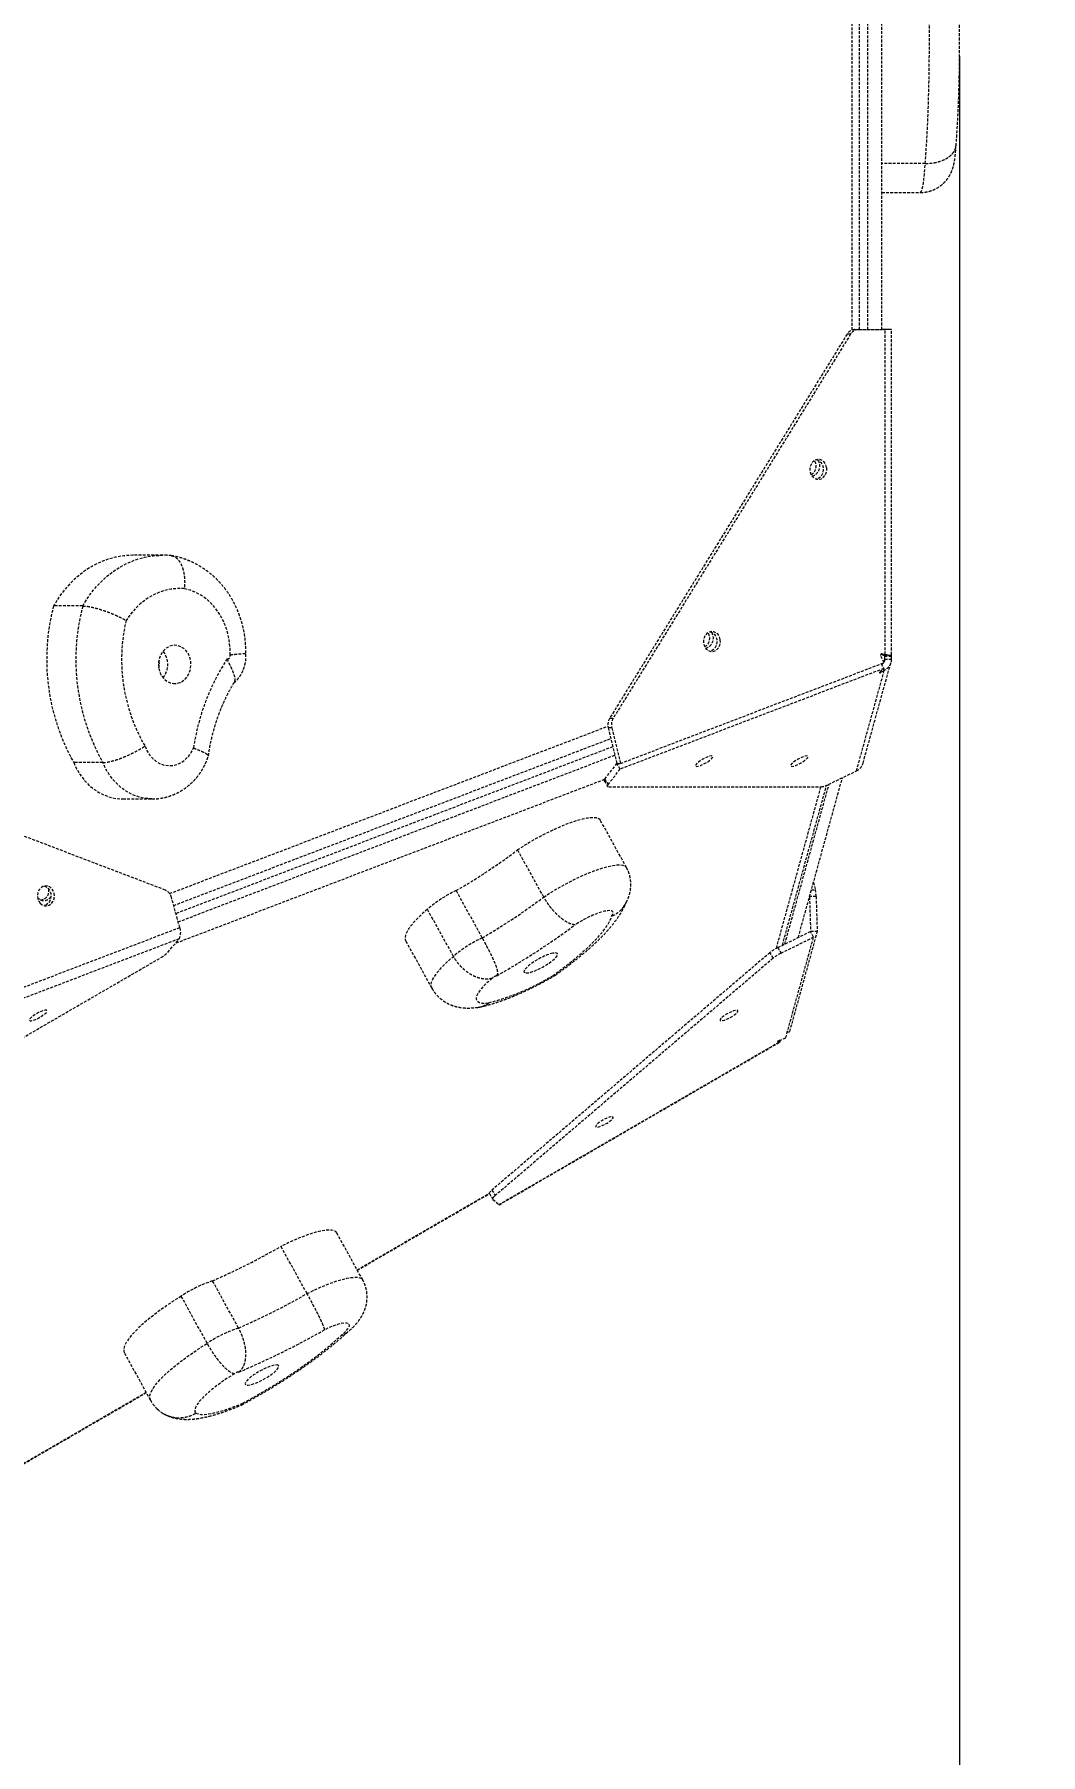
# Model space of a CAD drawing. Header units: millimetres. Extents: x -3321 to 2538, y -2690 to 2358.
# Drawn here: x 621 to 1075, y -623 to 153 of the extents above; entities that cross this region are included whole.
import ezdxf

# ---------------------------------------------------------------- set-up
doc = ezdxf.new("R2010")
doc.units = ezdxf.units.MM
doc.linetypes.add('HIDDEN', pattern=[1.905, 1.27, -0.635])
for name, color, linetype in [('DIKOM_ОБЪЕКТ', 7, 'Continuous'), ('DIKOM_РАЗМЕР_ЗОНА', 7, 'Continuous'), ('DIKOM_РАЗМЕР_ОБЪЕКТА', 7, 'Continuous')]:
    doc.layers.add(name, color=color, linetype=linetype)
doc.styles.add('style1', font='arialbd.ttf', dxfattribs={"width": 0.8})
doc.dimstyles.new('1-50', dxfattribs={"dimtxt": 300, "dimasz": 200, "dimexe": 100, "dimexo": 0, "dimgap": 100, "dimtad": 1, "dimtxsty": 'style1', "dimcen": 200, "dimclrd": 7, "dimclre": 7, "dimclrt": 7, "dimadec": 1, "dimazin": 2, "dimtfac": 1, "dimtmove": 0, "dimatfit": 2, "dimfxl": 0, "dimlwd": 25, "dimlwe": 18, "dimarcsym": 0})

# ---------------------------------------------------------------- blocks, each defined once
blk = doc.blocks.new('*D0')
at = {"layer": 'Defpoints', "color": 0, "transparency": 16777216}
for p in [(-975.4, 143.26), (1038.07, 143.66), (1038.07, -1051.64)]:
    blk.add_point(p, dxfattribs=at)
at = {"layer": 'DIKOM_РАЗМЕР_ОБЪЕКТА', "color": 7, "lineweight": 18, "transparency": 16777216}
for p, q in [((-975.4, 143.26), (-975.4, -1151.64)), ((1038.07, 143.66), (1038.07, -1151.64))]:
    blk.add_line(p, q, dxfattribs=at)
at = {"layer": 'DIKOM_РАЗМЕР_ОБЪЕКТА', "color": 7, "lineweight": 25, "transparency": 16777216}
blk.add_line((-775.4, -1051.64), (838.07, -1051.64), dxfattribs=at)
at = {"layer": 'DIKOM_РАЗМЕР_ОБЪЕКТА', "color": 7, "transparency": 16777216}
for points in [[(-775.4, -1018.31), (-775.4, -1084.98), (-975.4, -1051.64)], [(838.07, -1018.31), (838.07, -1084.98), (1038.07, -1051.64)]]:
    blk.add_solid(points, dxfattribs=at)
at = {"layer": 'DIKOM_РАЗМЕР_ОБЪЕКТА', "color": 7, "transparency": 16777216, "insert": (24.76, -798.47), "char_height": 300, "attachment_point": 5, "style": 'style1'}
blk.add_mtext('{\\fArial|b0|i0|c204|p34;2000}', dxfattribs=at)
blk = doc.blocks.new('*D2')
at = {"layer": 'Defpoints', "color": 0, "transparency": 16777216}
for p in [(2538.07, 141.57), (-2475.4, 35.41), (2538.07, -2589.75)]:
    blk.add_point(p, dxfattribs=at)
at = {"layer": 'DIKOM_РАЗМЕР_ЗОНА', "color": 7, "lineweight": 18, "transparency": 16777216}
for p, q in [((2538.07, 141.57), (2538.07, -2689.75)), ((-2475.4, 35.41), (-2475.4, -2689.75))]:
    blk.add_line(p, q, dxfattribs=at)
at = {"layer": 'DIKOM_РАЗМЕР_ЗОНА', "color": 7, "lineweight": 25, "transparency": 16777216}
blk.add_line((-2275.4, -2589.75), (2338.07, -2589.75), dxfattribs=at)
at = {"layer": 'DIKOM_РАЗМЕР_ЗОНА', "color": 7, "transparency": 16777216}
for points in [[(-2275.4, -2556.42), (-2275.4, -2623.08), (-2475.4, -2589.75)], [(2338.07, -2556.42), (2338.07, -2623.08), (2538.07, -2589.75)]]:
    blk.add_solid(points, dxfattribs=at)
at = {"layer": 'DIKOM_РАЗМЕР_ЗОНА', "color": 7, "transparency": 16777216, "insert": (-15.23, -2336.58), "char_height": 300, "attachment_point": 5, "style": 'style1'}
blk.add_mtext('{\\fArial|b0|i0|c204|p34;5000}', dxfattribs=at)

msp = doc.modelspace()

# ---------------------------------------------------------------- linework, layer by layer
at = {"layer": 'DIKOM_ОБЪЕКТ', "color": 7, "linetype": 'HIDDEN', "lineweight": 15}
for p, q in [((989.666, 20.129), (989.666, 265.679)), ((992.986, 20.304), (992.986, 265.504)), ((996.643, 20.304), (996.643, 265.504)), ((1003.014, 20.304), (1003.014, 265.505)), ((1022.561, 95.23), (1003.014, 95.23)), ((1003.014, 82.149), (1020.384, 82.149)), ((987.342, 18.243), (880.234, -155.048)), ((988.919, 18.243), (881.811, -155.048)), ((988.919, 18.243), (987.342, 18.243)), ((990.783, 20.304), (992.36, 20.304)), ((990.783, 20.304), (1002.982, 20.304)), ((992.36, 20.304), (1004.559, 20.304)), ((1004.559, 20.304), (1002.982, 20.304)), ((1004.393, 20.305), (1003.105, 20.305)), ((1006.093, 20.305), (1003.105, 20.305)), ((1007.381, 20.305), (1004.393, 20.305)), ((1004.393, 20.305), (1004.393, 20.304)), ((1004.559, -126.251), (1004.559, 20.304)), ((1007.381, 20.305), (1006.093, 20.305)), ((1007.405, -126.32), (1007.405, 20.304)), ((678.528, -81.487), (665.385, -81.487)), ((642.53, -104.392), (629.387, -104.392)), ((885.084, -175.403), (1004, -129.987)), ((994.531, -175.269), (1007.067, -129.923)), ((1004, -129.987), (1002.564, -126.984)), ((1002.58, -126.156), (1002.982, -126.251)), ((1002.657, -130.5), (1003.828, -132.62)), ((1002.898, -125.933), (1003.213, -125.933)), ((1002.982, -126.251), (1004.559, -126.251)), ((1003.213, -125.933), (1004.559, -126.251)), ((1004.253, -128.39), (1003.881, -129.738)), ((1004.098, -126.556), (1006.792, -126.556)), ((1004.182, -126.984), (1004.253, -128.39)), ((1004.182, -126.984), (1007.17, -126.984)), ((1004.253, -128.39), (1007.241, -128.39)), ((1007.17, -126.984), (1007.241, -128.39)), ((1003.828, -132.62), (884.912, -178.036)), ((991.569, -178.774), (1004.086, -133.495)), ((1002.088, -134.266), (1003.828, -132.62)), ((1002.47, -133.905), (1002.669, -134.266)), ((1004.086, -133.495), (1002.669, -134.266)), ((1003.68, -132.76), (1004.086, -133.495)), ((880.234, -155.048), (881.811, -155.048)), ((681.739, -234.124), (879.454, -158.604)), ((881.164, -159.368), (879.587, -159.368)), ((879.587, -159.368), (883.507, -175.403)), ((881.164, -159.368), (885.084, -175.403)), ((679.803, -232.594), (506.004, -166.218)), ((683.56, -239.516), (880.766, -164.19)), ((881.669, -167.886), (684.571, -243.171)), ((651.584, -175.014), (638.441, -175.014)), ((685.601, -246.898), (882.59, -171.655)), ((878.084, -182.398), (883.501, -175.484)), ((879.495, -184.95), (884.912, -178.036)), ((883.713, -175.403), (883.501, -175.484)), ((884.912, -178.036), (883.501, -175.484)), ((883.507, -175.403), (885.084, -175.403)), ((877.882, -182.699), (684.204, -256.678)), ((877.812, -183.199), (879.222, -185.752)), ((878.084, -182.398), (879.495, -184.95)), ((879.794, -185.961), (975.594, -185.956)), ((955.416, -258.834), (975.559, -185.956)), ((958.114, -257.483), (978.071, -185.28)), ((959.237, -256.928), (979.181, -184.772)), ((965.293, -253.933), (985.216, -181.85)), ((978.972, -184.873), (991.569, -178.774)), ((660.674, -191.443), (673.818, -191.443)), ((887.804, -222.368), (876.048, -201.101)), ((850.472, -235.701), (838.716, -214.435)), ((822.746, -254.074), (810.99, -232.807)), ((971.245, -232.4), (973.041, -232.4)), ((972.143, -229.149), (973.041, -232.4)), ((686.305, -249.442), (682.534, -235.804)), ((970.343, -235.661), (970.848, -251.129)), ((973.324, -235.448), (970.402, -235.448)), ((973.324, -235.448), (973.836, -251.129)), ((809.755, -262.462), (797.999, -241.196)), ((685.972, -254.546), (567.408, -299.843)), ((567.741, -294.739), (686.305, -249.442)), ((680.914, -260.645), (685.972, -254.546)), ((788.26, -255.568), (800.015, -276.834)), ((956.102, -258.479), (970.798, -251.21)), ((957.512, -261.031), (972.209, -253.762)), ((959.667, -299.185), (972.209, -253.762)), ((973.836, -251.129), (961.294, -296.552)), ((972.209, -253.762), (970.798, -251.21)), ((970.848, -251.129), (970.817, -251.244)), ((970.848, -251.129), (973.836, -251.129)), ((493.223, -370.103), (677.82, -263.002)), ((952.523, -260.762), (827.135, -367.861)), ((953.934, -263.314), (828.545, -370.413)), ((953.934, -263.314), (952.523, -260.762)), ((956.102, -258.479), (957.512, -261.031)), ((830.267, -374.431), (956.572, -301.159)), ((830.457, -374.517), (956.921, -301.153)), ((955.939, -300.956), (955.997, -301.061)), ((956.572, -301.159), (955.997, -301.061)), ((956.292, -300.654), (956.572, -301.159)), ((956.9, -301.116), (956.572, -301.159)), ((956.757, -300.412), (959.667, -299.185)), ((960.394, -296.552), (961.294, -296.552)), ((766.325, -403.887), (826.029, -369.248)), ((766.421, -404.06), (826.057, -369.46)), ((826.061, -369.467), (827.472, -372.019)), ((827.135, -367.861), (828.545, -370.413)), ((827.538, -372.1), (830.267, -374.431)), ((768.834, -408.425), (757.078, -387.159)), ((743.708, -414.598), (731.952, -393.332)), ((712.805, -430.123), (701.05, -408.857)), ((698.673, -437.026), (686.918, -415.76)), ((661.337, -441.44), (673.093, -462.706)), ((614.034, -492.243), (671.114, -459.126)), ((614.27, -492.334), (671.21, -459.299))]:
    msp.add_line(p, q, dxfattribs=at)
at = {"layer": 'DIKOM_ОБЪЕКТ', "color": 7, "linetype": 'HIDDEN', "lineweight": 15, "flags": 128}
for points in [[(1022.561, 95.23), (1022.887, 99.595), (1023.186, 104.198), (1023.456, 109.019), (1023.695, 114.035), (1023.903, 119.221), (1024.078, 124.555), (1024.22, 130.01), (1024.328, 135.56), (1024.402, 141.18), (1024.441, 146.843), (1024.445, 152.523), (1024.414, 158.192), (1024.347, 163.824)], [(1020.384, 82.149), (1020.646, 82.296), (1020.932, 82.798), (1021.211, 83.649), (1021.479, 84.84), (1021.735, 86.355), (1021.973, 88.175), (1022.192, 90.279), (1022.389, 92.641), (1022.561, 95.23)], [(1004.393, 20.305), (1004.402, 20.304), (1004.353, 20.304), (1004.248, 20.304), (1004.089, 20.304), (1003.878, 20.304), (1003.62, 20.304), (1003.319, 20.304), (1002.982, 20.304)], [(1007.381, 20.305), (1007.398, 20.304), (1007.301, 20.304), (1007.091, 20.304), (1006.772, 20.304), (1006.35, 20.304), (1005.834, 20.304), (1005.233, 20.304), (1004.559, 20.304)], [(978.105, -41.868), (977.74, -40.661), (977.101, -39.623), (976.24, -38.839), (975.225, -38.372), (974.139, -38.261), (973.071, -38.513), (972.107, -39.109), (971.324, -40), (970.787, -41.114), (970.538, -42.361), (970.598, -43.64), (970.963, -44.847), (971.602, -45.884), (972.463, -46.668), (973.478, -47.135), (974.563, -47.247), (975.632, -46.995), (976.596, -46.399), (977.379, -45.508), (977.916, -44.394), (978.165, -43.146), (978.105, -41.868)], [(973.563, -38.35), (973.648, -38.372), (974.663, -38.839), (975.524, -39.623), (976.163, -40.66), (976.528, -41.868), (976.588, -43.146), (976.339, -44.393), (975.802, -45.508), (975.019, -46.399), (974.055, -46.995), (973.563, -47.157)], [(665.385, -81.487), (664.95, -81.49), (661.118, -81.736), (657.321, -82.384), (653.587, -83.427), (649.947, -84.857), (646.431, -86.663), (643.065, -88.831), (639.877, -91.342), (636.893, -94.178), (634.135, -97.315), (631.627, -100.729), (629.387, -104.392)], [(642.53, -104.392), (644.77, -100.729), (647.279, -97.315), (650.036, -94.178), (653.021, -91.342), (656.209, -88.831), (659.574, -86.663), (663.091, -84.857), (666.73, -83.427), (670.464, -82.384), (674.262, -81.736), (678.093, -81.49), (678.506, -81.487)], [(688.381, -96.562), (685.361, -96.509), (682.35, -96.809), (679.381, -97.462), (676.481, -98.46), (673.681, -99.792), (671.008, -101.447), (668.488, -103.407), (666.148, -105.653), (664.01, -108.162), (662.096, -110.909)], [(708.989, -126.457), (708.965, -123.22), (708.633, -120.007), (707.998, -116.857), (707.067, -113.81), (705.852, -110.906), (704.369, -108.179), (702.635, -105.664), (700.673, -103.392), (698.507, -101.393), (696.165, -99.691), (693.675, -98.308), (691.07, -97.261), (688.381, -96.562)], [(930.101, -119.533), (929.737, -118.326), (929.098, -117.288), (928.236, -116.505), (927.221, -116.038), (926.136, -115.926), (925.068, -116.178), (924.103, -116.774), (923.32, -117.665), (922.783, -118.779), (922.534, -120.026), (922.595, -121.305), (922.959, -122.512), (923.598, -123.55), (924.46, -124.334), (925.474, -124.8), (926.56, -124.912), (927.628, -124.66), (928.593, -124.064), (929.375, -123.173), (929.913, -122.059), (930.161, -120.812), (930.101, -119.533)], [(925.56, -116.016), (925.644, -116.038), (926.659, -116.504), (927.521, -117.288), (928.16, -118.326), (928.524, -119.533), (928.584, -120.812), (928.336, -122.059), (927.798, -123.173), (927.016, -124.064), (926.051, -124.66), (925.559, -124.823)], [(683.457, -139.365), (684.941, -139.326), (686.388, -138.937), (687.74, -138.213), (688.939, -137.184), (689.938, -135.893), (690.695, -134.392), (691.18, -132.742), (691.372, -131.011), (691.264, -129.27), (690.86, -127.59), (690.177, -126.041), (689.242, -124.684), (688.095, -123.577), (686.781, -122.764), (685.354, -122.278), (683.874, -122.14), (682.401, -122.355), (680.994, -122.915), (679.712, -123.795), (678.607, -124.961), (677.725, -126.365), (677.101, -127.949), (676.76, -129.648), (676.718, -131.393), (676.975, -133.112), (677.522, -134.735), (678.335, -136.195), (679.382, -137.434), (680.619, -138.399), (681.996, -139.051), (683.457, -139.365)], [(670.637, -167.626), (671.517, -169.7), (672.675, -171.576), (674.081, -173.201), (675.695, -174.531), (677.474, -175.53), (679.369, -176.171), (681.327, -176.436), (683.296, -176.317), (685.222, -175.818), (687.051, -174.953), (688.733, -173.745), (690.223, -172.227), (691.48, -170.442), (692.469, -168.437)], [(638.441, -175.014), (639.764, -177.834), (641.345, -180.465), (643.164, -182.873), (645.2, -185.029), (647.426, -186.907), (649.815, -188.483), (652.339, -189.737), (654.965, -190.655), (657.661, -191.226), (660.395, -191.441), (660.674, -191.443)], [(673.764, -191.443), (673.538, -191.441), (670.805, -191.226), (668.108, -190.655), (665.482, -189.737), (662.959, -188.483), (660.569, -186.907), (658.343, -185.029), (656.308, -182.873), (654.488, -180.465), (652.907, -177.834), (651.584, -175.014)], [(924.429, -174.669), (925.387, -173.996), (926.139, -173.356), (926.622, -172.799), (926.797, -172.372), (926.651, -172.109), (926.195, -172.031), (925.465, -172.145), (924.522, -172.441), (923.442, -172.895), (922.312, -173.471), (921.223, -174.122), (920.264, -174.795), (919.513, -175.436), (919.03, -175.992), (918.854, -176.419), (919.001, -176.682), (919.457, -176.76), (920.186, -176.646), (921.129, -176.35), (922.21, -175.896), (923.34, -175.32), (924.429, -174.669)], [(967.364, -174.667), (968.323, -173.994), (969.074, -173.353), (969.557, -172.797), (969.733, -172.37), (969.586, -172.107), (969.13, -172.029), (968.401, -172.142), (967.458, -172.438), (966.378, -172.893), (965.247, -173.469), (964.159, -174.12), (963.2, -174.793), (962.449, -175.433), (961.966, -175.99), (961.79, -176.417), (961.937, -176.68), (962.393, -176.758), (963.122, -176.644), (964.065, -176.348), (965.145, -175.894), (966.276, -175.318), (967.364, -174.667)], [(879.495, -184.95), (879.337, -185.174), (879.235, -185.375), (879.188, -185.549), (879.199, -185.695), (879.265, -185.81), (879.388, -185.894), (879.565, -185.944), (879.794, -185.961)], [(876.048, -201.101), (875.903, -200.883), (875.274, -200.369), (874.341, -200.037), (873.117, -199.892), (871.615, -199.934), (869.855, -200.164), (867.859, -200.579), (865.65, -201.173), (863.257, -201.939), (860.708, -202.868), (858.036, -203.948), (855.273, -205.166), (852.452, -206.507), (849.61, -207.954), (846.781, -209.49), (844, -211.095), (841.3, -212.75), (838.716, -214.435)], [(850.472, -235.701), (853.056, -234.017), (855.755, -232.361), (858.537, -230.756), (861.366, -229.22), (864.208, -227.773), (867.028, -226.432), (869.792, -225.214), (872.464, -224.134), (875.013, -223.205), (877.406, -222.439), (879.615, -221.845), (881.611, -221.431), (883.371, -221.201), (884.872, -221.158), (886.097, -221.304), (887.029, -221.635), (887.659, -222.149), (887.804, -222.368)], [(623.362, -238.471), (624.26, -239.196), (625.296, -239.593), (626.385, -239.632), (627.439, -239.309), (628.373, -238.649), (629.111, -237.707), (629.593, -236.558), (629.781, -235.297), (629.659, -234.024), (629.236, -232.843), (628.548, -231.85), (627.65, -231.126), (626.614, -230.728), (625.525, -230.689), (624.471, -231.013), (623.537, -231.672), (622.799, -232.614), (622.316, -233.763), (622.129, -235.025), (622.251, -236.297), (622.673, -237.478), (623.362, -238.471)], [(625.166, -230.757), (626.072, -231.126), (626.971, -231.85), (627.659, -232.843), (628.081, -234.024), (628.204, -235.297), (628.016, -236.558), (627.534, -237.707), (626.796, -238.649), (625.862, -239.309), (625.166, -239.564)], [(797.999, -241.196), (795.777, -243.146), (793.804, -245.025), (792.096, -246.818), (790.668, -248.51), (789.531, -250.087), (788.693, -251.537), (788.163, -252.849), (787.943, -254.01), (788.036, -255.013), (788.26, -255.568)], [(854.531, -271.179), (858.096, -268.583), (861.467, -266.01), (864.625, -263.475), (867.552, -260.99), (870.234, -258.569), (872.656, -256.226), (874.804, -253.972), (876.668, -251.82), (878.237, -249.782), (879.504, -247.868), (880.46, -246.088), (881.102, -244.452)], [(881.102, -244.452), (881.633, -243.583), (881.832, -242.866), (881.692, -242.322), (881.217, -241.965), (880.421, -241.806), (879.325, -241.847), (877.959, -242.089), (876.361, -242.524), (874.574, -243.141), (872.647, -243.923), (870.634, -244.849), (868.589, -245.892), (866.567, -247.025), (864.626, -248.216)], [(800.016, -276.836), (799.792, -276.279), (799.699, -275.277), (799.918, -274.115), (800.449, -272.804), (801.287, -271.353), (802.424, -269.776), (803.852, -268.084), (805.56, -266.291), (807.533, -264.412), (809.755, -262.462)], [(854.604, -261.031), (853.429, -261.334), (852.078, -261.805), (850.605, -262.425), (849.071, -263.168), (847.54, -264.005), (846.073, -264.9), (844.731, -265.818), (843.568, -266.72), (842.633, -267.569), (841.963, -268.332), (841.586, -268.977), (841.518, -269.476), (841.761, -269.811), (842.305, -269.966), (843.128, -269.937), (844.197, -269.723), (845.467, -269.334), (846.886, -268.786), (848.397, -268.101), (849.937, -267.306), (851.444, -266.436), (852.856, -265.525), (854.115, -264.61), (855.169, -263.73), (855.976, -262.92), (856.502, -262.212), (856.725, -261.637), (856.638, -261.218), (856.242, -260.972), (855.555, -260.909), (854.604, -261.031)], [(827.225, -272.361), (825.348, -273.975), (823.725, -275.518), (822.374, -276.972), (821.314, -278.317), (820.556, -279.538), (820.112, -280.618), (819.985, -281.544), (820.179, -282.305), (820.69, -282.891), (821.513, -283.295), (822.636, -283.511), (824.045, -283.537), (825.724, -283.373)], [(626.385, -286.986), (626.112, -286.795), (625.541, -286.794), (624.718, -286.983), (623.71, -287.346), (622.599, -287.854), (621.475, -288.466), (620.428, -289.133), (619.543, -289.799), (618.893, -290.412), (618.53, -290.922), (618.483, -291.287), (618.756, -291.478), (619.327, -291.479), (620.15, -291.29), (621.158, -290.927), (622.269, -290.419), (623.394, -289.807), (624.441, -289.14), (625.325, -288.474), (625.975, -287.861), (626.338, -287.351), (626.385, -286.986)], [(931.091, -291.454), (931.957, -291.229), (932.993, -290.834), (934.114, -290.302), (935.23, -289.675), (936.251, -289.004), (937.094, -288.344), (937.69, -287.748), (937.991, -287.264), (937.974, -286.932), (937.638, -286.778), (937.012, -286.815), (936.147, -287.04), (935.111, -287.435), (933.99, -287.968), (932.873, -288.595), (931.853, -289.265), (931.01, -289.926), (930.414, -290.522), (930.112, -291.005), (930.13, -291.338), (930.465, -291.491), (931.091, -291.454)], [(874.895, -339.453), (875.76, -339.228), (876.796, -338.834), (877.917, -338.301), (879.033, -337.674), (880.054, -337.003), (880.897, -336.343), (881.493, -335.747), (881.795, -335.263), (881.777, -334.931), (881.442, -334.777), (880.816, -334.815), (879.95, -335.04), (878.914, -335.434), (877.793, -335.967), (876.677, -336.594), (875.656, -337.265), (874.813, -337.925), (874.217, -338.521), (873.916, -339.005), (873.933, -339.337), (874.269, -339.491), (874.895, -339.453)], [(826.061, -369.467), (826.046, -369.436), (826.025, -369.29), (826.065, -369.113), (826.166, -368.907), (826.326, -368.676), (826.543, -368.422), (826.813, -368.149), (827.135, -367.861)], [(828.545, -370.413), (828.224, -370.701), (827.953, -370.974), (827.736, -371.228), (827.576, -371.459), (827.476, -371.665), (827.435, -371.842), (827.457, -371.988), (827.538, -372.1)], [(830.267, -374.431), (830.398, -374.517), (830.457, -374.517)], [(757.078, -387.159), (756.632, -386.641), (755.839, -386.225), (754.747, -385.993), (753.371, -385.949), (751.728, -386.093), (749.838, -386.422), (747.724, -386.934), (745.412, -387.622), (742.932, -388.477), (740.312, -389.489), (737.587, -390.645), (734.788, -391.931), (731.952, -393.332)], [(743.708, -414.598), (746.544, -413.198), (749.342, -411.911), (752.068, -410.755), (754.687, -409.744), (757.168, -408.888), (759.48, -408.201), (761.594, -407.689), (763.484, -407.359), (765.127, -407.215), (766.503, -407.26), (767.594, -407.491), (768.388, -407.907), (768.834, -408.424)], [(686.918, -415.76), (683.688, -417.811), (680.588, -419.882), (677.643, -421.955), (674.877, -424.013), (672.311, -426.041), (669.967, -428.022), (667.864, -429.94), (666.018, -431.779), (664.444, -433.525), (663.156, -435.162), (662.163, -436.68), (661.474, -438.064), (661.094, -439.304), (661.026, -440.389), (661.271, -441.312), (661.337, -441.44)], [(714.756, -464.05), (719.098, -461.659), (723.39, -459.198), (727.607, -456.682), (731.728, -454.122), (735.731, -451.534), (739.594, -448.93), (743.296, -446.326), (746.818, -443.734), (750.141, -441.168), (753.246, -438.643), (756.118, -436.173), (758.74, -433.769)], [(758.74, -433.769), (760.147, -432.598), (761.29, -431.499), (762.137, -430.502), (762.666, -429.634), (762.862, -428.919), (762.719, -428.376), (762.242, -428.021), (761.443, -427.863), (760.345, -427.906), (758.977, -428.149), (757.377, -428.586), (755.589, -429.205), (753.661, -429.988), (751.647, -430.914)], [(673.092, -462.705), (673.027, -462.578), (672.782, -461.655), (672.85, -460.57), (673.23, -459.33), (673.919, -457.946), (674.912, -456.429), (676.2, -454.791), (677.774, -453.045), (679.619, -451.206), (681.723, -449.289), (684.067, -447.308), (686.632, -445.28), (689.399, -443.221), (692.344, -441.148), (695.444, -439.077), (698.673, -437.026)], [(730.75, -446.953), (730.19, -446.807), (729.353, -446.847), (728.272, -447.07), (726.993, -447.469), (725.567, -448.025), (724.053, -448.717), (722.512, -449.516), (721.009, -450.389), (719.604, -451.302), (718.355, -452.215), (717.314, -453.093), (716.521, -453.899), (716.012, -454.599), (715.805, -455.166), (715.91, -455.576), (716.322, -455.813), (717.024, -455.866), (717.988, -455.734), (719.174, -455.421), (720.534, -454.941), (722.011, -454.314), (723.547, -453.565), (725.076, -452.724), (726.538, -451.827), (727.872, -450.909), (729.023, -450.009), (729.944, -449.163), (730.599, -448.406), (730.959, -447.769), (731.01, -447.278), (730.75, -446.953)], [(710.968, -450.779), (708.293, -452.456), (705.747, -454.154), (703.361, -455.854), (701.167, -457.533), (699.191, -459.171), (697.457, -460.746), (695.989, -462.24), (694.804, -463.633), (693.917, -464.909), (693.339, -466.05), (693.077, -467.043), (693.135, -467.875), (693.513, -468.536)], [(693.513, -468.536), (694.543, -468.901), (695.863, -469.081), (697.46, -469.075), (699.318, -468.883), (701.419, -468.506), (703.742, -467.948), (706.263, -467.216), (708.957, -466.316), (711.798, -465.257), (714.756, -464.05)]]:
    msp.add_lwpolyline(points, dxfattribs=at)
at = {"layer": 'DIKOM_ОБЪЕКТ', "color": 7, "linetype": 'HIDDEN', "lineweight": 15}
for centre, radius, start, end in [((990.899, 16.208), 4.098, 91.619848, 150.219705), ((992.476, 16.208), 4.098, 91.619848, 150.219705), ((968.944, -41.306), 4.406, 299.417672, 34.969105), ((970.33, -41.279), 4.671, 284.865933, 35.947686), ((721.031, -128.534), 94.771, 165.241707, 209.369471), ((734.264, -128.523), 94.855, 165.262212, 209.348966), ((737.483, -128.557), 77.426, 166.824617, 210.304503), ((922.33, -118.944), 4.67, 284.822698, 35.92507), ((920.944, -118.971), 4.405, 299.37588, 34.99641), ((672.211, -130.765), 4.905, 340.421799, 19.578201), ((671.193, -130.765), 9.684, 321.573828, 38.426172), ((793.751, -183.801), 102.44, 147.182008, 171.374071), ((707.774, -126.968), 1.318, 265.069124, 22.792181), ((885.133, -157.99), 5.714, 149.011878, 193.952202), ((886.71, -157.99), 5.714, 149.011878, 193.952202), ((989.187, -173.758), 5.553, 295.395123, 344.208902), ((878.623, -183.028), 0.83, 130.526823, 191.896933), ((974.484, -176.691), 9.332, 276.831769, 298.741756), ((669.111, 11.414), 282.442, 300.154067, 306.905284), ((623.344, -233.043), 3.923, 271.730159, 14.777677), ((677.978, -236.914), 4.69, 13.6899, 67.088341), ((835.4, -284.864), 57.495, 115.122569, 130.579095), ((956.293, -235.493), 17.031, 0.151429, 10.462839), ((625.025, -233.775), 3.538, 216.323055, 333.922725), ((680.867, -9.852), 282.442, 300.154067, 306.905284), ((658.806, 29.37), 345.566, 299.567262, 306.555485), ((680.672, -251.638), 6.045, 331.241787, 21.294449), ((847.155, -306.13), 57.495, 115.122569, 130.579095), ((671.936, -252.069), 12.416, 298.290255, 316.314258), ((964.008, -274.814), 18.148, 115.826745, 129.258605), ((965.418, -277.366), 18.148, 115.826745, 129.258605), ((798.51, -178.957), 107.904, 284.607971, 301.276812), ((830.247, -275.331), 4.238, 102.582402, 135.50438), ((574.091, -117.637), 317.691, 293.555075, 299.795254), ((720.353, -466.294), 60.593, 108.576225, 123.490291), ((585.846, -138.903), 317.691, 293.555075, 299.795254), ((732.108, -487.56), 60.593, 108.576225, 123.490291), ((568.411, -107.901), 371.367, 292.905734, 299.565024), ((712.939, -452.824), 2.84, 89.717147, 133.939591)]:
    msp.add_arc(centre, radius, start, end, dxfattribs=at)
for centre, major_axis, ratio, start_param, end_param in [((1003.213, -126.736), (-0.482, 0.729), 0.7885547, 5.5859365, 7.6803316), ((1004.251, -126.736), (-0.017, 0.822), 0.0940069, 1.343586, 1.8753104), ((1007.239, -126.736), (-0.017, 0.822), 0.0940069, 0.9657284, 1.8753104), ((1002.738, -134.018), (0.787, 0.471), 0.1977565, 2.4135634, 4.5079585), ((956.689, -300.66), (0.758, 0.364), 0.2357168, 1.368178, 3.4625731)]:
    msp.add_ellipse(centre, major_axis=major_axis, ratio=ratio, start_param=start_param, end_param=end_param, dxfattribs=at)
for points, knots in [([(1036.441, 103.205), (1036.48, 103.685), (1036.619, 105.381), (1036.84, 108.433), (1037.092, 112.412), (1037.316, 116.545), (1037.512, 120.81), (1037.681, 125.194), (1037.823, 129.68), (1037.936, 134.251), (1038.02, 138.889), (1038.076, 143.573), (1038.103, 148.285), (1038.099, 153.003), (1038.078, 156.782), (1038.049, 158.967), (1038.041, 159.597)], [0, 0, 0, 0, 0.0314414, 0.1110009, 0.1900591, 0.2686864, 0.3469964, 0.4250695, 0.502965, 0.580728, 0.6583942, 0.7359931, 0.8135497, 0.8910867, 0.9686249, 1, 1, 1, 1]), ([(1020.382, 82.182), (1020.588, 82.172), (1021.515, 82.128), (1023.13, 82.365), (1025.15, 82.868), (1027.01, 83.632), (1028.693, 84.588), (1030.186, 85.706), (1031.483, 86.943), (1032.578, 88.258), (1033.474, 89.605), (1034.18, 90.936), (1034.721, 92.217), (1035.132, 93.446), (1035.454, 94.67), (1035.735, 96.041), (1035.98, 97.646), (1036.185, 99.508), (1036.344, 101.433), (1036.417, 102.765), (1036.45, 103.377)], [0, 0, 0, 0, 0.0185847, 0.0834237, 0.1457599, 0.2058738, 0.2639289, 0.320007, 0.3741065, 0.4261524, 0.4759615, 0.5232954, 0.5683247, 0.6125904, 0.6590604, 0.7125216, 0.784541, 0.8649905, 0.9380205, 1, 1, 1, 1]), ([(1022.561, 95.23), (1023.384, 95.255), (1025.055, 95.304), (1027.441, 95.702), (1029.681, 96.33), (1031.67, 97.183), (1033.386, 98.243), (1034.76, 99.463), (1035.742, 100.828), (1036.334, 102.09), (1036.346, 102.904), (1036.35, 103.212)], [0, 0, 0, 0, 0.11425153, 0.23181875, 0.34606963, 0.46362828, 0.57798753, 0.69564715, 0.810301, 0.92825377, 1, 1, 1, 1]), ([(682.619, -81.693), (681.831, -81.62), (680.462, -81.493), (679.088, -81.516), (678.505, -81.526)], [0, 0, 0, 0, 0.5756602, 1, 1, 1, 1]), ([(682.616, -81.755), (682.817, -81.778), (683.461, -81.853), (684.463, -82.425), (685.59, -83.441), (686.56, -84.841), (687.368, -86.582), (687.973, -88.59), (688.371, -90.843), (688.523, -92.961), (688.51, -94.864), (688.438, -95.968), (688.384, -96.536), (688.381, -96.562)], [0, 0, 0, 0, 0.0520912, 0.1674402, 0.2795377, 0.394885, 0.5070045, 0.6223722, 0.7345504, 0.8499767, 0.9227801, 0.9964441, 1, 1, 1, 1]), ([(716.117, -125.7), (716.122, -125.513), (716.162, -124.07), (716.028, -121.367), (715.609, -117.619), (714.885, -113.92), (713.881, -110.3), (712.598, -106.784), (711.044, -103.401), (709.231, -100.177), (707.171, -97.137), (704.88, -94.306), (702.375, -91.706), (699.678, -89.359), (696.81, -87.282), (693.794, -85.491), (690.656, -83.996), (687.419, -82.815), (684.727, -82.087), (683.116, -81.8), (682.624, -81.712)], [0, 0, 0, 0, 0.0090538, 0.0700107, 0.1310259, 0.1920782, 0.2531487, 0.314213, 0.3752401, 0.4361918, 0.4970231, 0.5576848, 0.6181264, 0.6783006, 0.7381684, 0.7977034, 0.856895, 0.9157502, 0.9742938, 1, 1, 1, 1]), ([(642.53, -104.392), (642.994, -104.409), (643.936, -104.443), (645.714, -104.719), (647.72, -105.155), (649.892, -105.749), (652.201, -106.49), (654.551, -107.351), (656.913, -108.322), (659.48, -109.5), (661.178, -110.388), (662.085, -110.903), (662.096, -110.909)], [0, 0, 0, 0, 0.1043111, 0.2116563, 0.315965, 0.4232781, 0.5279865, 0.6356765, 0.7413939, 0.8501013, 0.9982854, 1, 1, 1, 1]), ([(707.66, -128.281), (707.663, -128.289), (707.86, -128.897), (708.389, -130.048), (709.236, -131.768), (710.058, -133.514), (710.701, -135.195), (711.076, -136.689), (711.112, -137.913), (710.98, -138.701), (710.739, -138.982), (710.696, -139.031)], [0, 0, 0, 0, 0.0015236, 0.11474343, 0.23211893, 0.37876552, 0.52970482, 0.6750967, 0.82462041, 0.96940535, 1, 1, 1, 1]), ([(708.989, -126.457), (709, -126.455), (709.477, -126.372), (710.399, -126.258), (711.859, -126.114), (713.33, -125.992), (714.638, -125.886), (715.559, -125.801), (716.069, -125.739), (716.081, -125.711), (716.086, -125.699)], [0, 0, 0, 0, 0.0025934, 0.1111772, 0.2212782, 0.3842012, 0.5518435, 0.7146555, 0.8821812, 1, 1, 1, 1]), ([(710.726, -139.179), (711.225, -138.7), (712.249, -137.718), (713.531, -135.983), (714.61, -134.07), (715.427, -132.012), (715.96, -129.844), (716.215, -127.72), (716.14, -126.334), (716.106, -125.698)], [0, 0, 0, 0, 0.1378411, 0.2829245, 0.4286, 0.5752848, 0.7233626, 0.8731429, 1, 1, 1, 1]), ([(1003.603, -130.138), (1003.541, -130.223), (1003.338, -130.497), (1003.04, -130.689), (1002.835, -130.821)], [0, 0, 0, 0, 0.3093447, 1, 1, 1, 1]), ([(1002.982, -126.251), (1003.218, -126.33), (1003.647, -126.475), (1004.007, -126.58), (1004.091, -126.555), (1004.092, -126.555)], [0, 0, 0, 0, 0.5473747, 0.9933917, 1, 1, 1, 1]), ([(1004.253, -128.39), (1004.239, -128.648), (1004.213, -129.114), (1004.026, -129.611), (1003.864, -129.812), (1003.858, -129.82)], [0, 0, 0, 0, 0.5412945, 0.982357, 1, 1, 1, 1]), ([(1007.241, -128.39), (1007.214, -128.938), (1007.163, -129.94), (1006.51, -131.323), (1005.531, -132.574), (1004.593, -133.172), (1004.086, -133.495)], [0, 0, 0, 0, 0.2731897, 0.5000157, 0.7304031, 1, 1, 1, 1]), ([(1004.559, -126.251), (1005.045, -126.336), (1005.936, -126.491), (1006.821, -126.583), (1007.343, -126.513), (1007.347, -126.38), (1007.349, -126.32)], [0, 0, 0, 0, 0.2973631, 0.5442599, 0.7950333, 1, 1, 1, 1]), ([(699.211, -172.079), (699.307, -171.42), (699.639, -169.139), (700.388, -165.278), (701.551, -160.541), (702.96, -155.907), (704.602, -151.39), (706.477, -147.014), (708.504, -142.877), (710.009, -140.296), (710.734, -139.053)], [0, 0, 0, 0, 0.0553046, 0.1915842, 0.3278641, 0.464154, 0.6004676, 0.7368224, 0.8732415, 1, 1, 1, 1]), ([(651.584, -175.014), (652.049, -174.994), (652.994, -174.954), (654.759, -174.628), (656.743, -174.114), (658.881, -173.416), (661.147, -172.549), (663.438, -171.552), (665.734, -170.439), (668.174, -169.133), (669.779, -168.173), (670.625, -167.634), (670.637, -167.626)], [0, 0, 0, 0, 0.10538566, 0.21382971, 0.31921478, 0.42765092, 0.53313595, 0.64166523, 0.74742199, 0.85622168, 0.99784836, 1, 1, 1, 1]), ([(692.469, -168.437), (692.482, -168.442), (693.406, -168.792), (694.896, -169.384), (696.639, -170.158), (697.87, -170.787), (698.725, -171.341), (699.186, -171.777), (699.173, -171.985), (699.168, -172.072)], [0, 0, 0, 0, 0.0031315, 0.2224209, 0.3845309, 0.5512862, 0.7126855, 0.8787181, 1, 1, 1, 1]), ([(673.754, -191.42), (673.916, -191.427), (675.017, -191.479), (677.055, -191.268), (679.823, -190.774), (682.517, -189.948), (685.11, -188.838), (687.577, -187.447), (689.895, -185.79), (692.042, -183.883), (693.996, -181.744), (695.74, -179.393), (697.243, -176.85), (698.401, -174.417), (698.947, -172.798), (699.174, -172.124)], [0, 0, 0, 0, 0.0144126, 0.0976703, 0.180688, 0.2636028, 0.3465698, 0.4297378, 0.5132408, 0.5971901, 0.6816666, 0.7667167, 0.8523512, 0.938549, 1, 1, 1, 1]), ([(886.66, -239.807), (886.747, -239.685), (887.214, -239.029), (887.936, -237.719), (888.762, -235.862), (889.361, -233.902), (889.722, -231.864), (889.822, -229.779), (889.652, -227.683), (889.195, -225.624), (888.582, -223.834), (888.005, -222.805), (887.772, -222.39)], [0, 0, 0, 0, 0.02655808, 0.14345766, 0.25647541, 0.36819266, 0.47950445, 0.59075227, 0.70204953, 0.81342772, 0.92490022, 1, 1, 1, 1]), ([(864.626, -248.216), (864.619, -248.216), (864.106, -248.216), (863.095, -248.034), (861.442, -247.337), (859.839, -246.389), (858.15, -245.128), (856.458, -243.612), (854.781, -241.852), (853.203, -239.926), (851.724, -237.852), (850.893, -236.425), (850.472, -235.701)], [0, 0, 0, 0, 0.0020436, 0.1451472, 0.2509368, 0.3597579, 0.4650837, 0.5734331, 0.6785533, 0.7867075, 0.8918279, 1, 1, 1, 1]), ([(855.636, -271.02), (855.776, -270.922), (857.159, -269.951), (859.692, -268.1), (863.164, -265.47), (866.474, -262.836), (869.624, -260.197), (872.608, -257.551), (875.421, -254.889), (878.063, -252.195), (880.534, -249.44), (882.829, -246.576), (884.81, -243.74), (886.371, -240.984), (887.285, -239.189), (887.619, -238.236), (887.639, -238.177)], [0, 0, 0, 0, 0.0088507, 0.0873394, 0.166205, 0.2456624, 0.3258881, 0.407121, 0.4896905, 0.5740584, 0.6608667, 0.7509374, 0.8449066, 0.925041, 0.9953372, 1, 1, 1, 1]), ([(886.643, -239.794), (886.299, -240.286), (885.504, -241.423), (883.686, -243.05), (882.087, -244.014), (881.116, -244.446), (881.102, -244.452)], [0, 0, 0, 0, 0.247561, 0.5716792, 0.9935902, 1, 1, 1, 1]), ([(829.324, -271.195), (829.327, -271.192), (829.529, -270.925), (829.733, -270.4), (829.76, -269.427), (829.503, -268.162), (828.964, -266.571), (828.208, -264.752), (827.294, -262.777), (826.245, -260.653), (825.12, -258.472), (823.935, -256.241), (823.146, -254.803), (822.746, -254.074)], [0, 0, 0, 0, 0.0010789, 0.0812558, 0.1643755, 0.2682236, 0.3751115, 0.4780711, 0.5839566, 0.6864863, 0.7919591, 0.8944892, 1, 1, 1, 1]), ([(827.225, -272.361), (827.215, -272.364), (826.796, -272.497), (825.957, -272.681), (824.456, -272.79), (822.646, -272.623), (820.558, -272.061), (818.443, -271.136), (816.395, -269.895), (814.431, -268.352), (812.647, -266.579), (811.035, -264.6), (810.186, -263.181), (809.755, -262.462)], [0, 0, 0, 0, 0.0016811, 0.0720658, 0.143434, 0.2490417, 0.3577086, 0.4632443, 0.5718356, 0.6773472, 0.7859168, 0.8914283, 1, 1, 1, 1]), ([(821.538, -285.333), (821.9, -285.258), (823.346, -284.959), (825.89, -284.297), (829.189, -283.289), (832.463, -282.146), (835.729, -280.886), (839.001, -279.515), (842.281, -278.039), (845.561, -276.466), (848.83, -274.805), (852.07, -273.062), (854.313, -271.805), (855.46, -271.128), (855.558, -271.07)], [0, 0, 0, 0, 0.03636235, 0.14525931, 0.24837562, 0.3468978, 0.44244522, 0.53603511, 0.62831369, 0.71971751, 0.81056273, 0.90109656, 0.99152951, 1, 1, 1, 1]), ([(855.62, -270.998), (855.595, -271.027), (855.364, -271.296), (854.937, -271.263), (854.535, -271.18), (854.531, -271.179)], [0, 0, 0, 0, 0.1050636, 0.9897633, 1, 1, 1, 1]), ([(800.044, -276.827), (800.336, -277.341), (800.998, -278.505), (802.322, -280.102), (803.902, -281.61), (805.621, -282.866), (807.435, -283.883), (809.318, -284.668), (811.252, -285.237), (813.239, -285.608), (815.309, -285.796), (817.531, -285.797), (819.445, -285.654), (820.645, -285.477), (821.032, -285.42)], [0, 0, 0, 0, 0.06620256, 0.15024843, 0.23249521, 0.31355897, 0.39410268, 0.47492622, 0.55711001, 0.64223781, 0.73271324, 0.83217722, 0.94590165, 1, 1, 1, 1]), ([(821.029, -285.395), (821.157, -285.386), (821.97, -285.329), (823.159, -284.891), (824.57, -284.199), (825.331, -283.68), (825.707, -283.386), (825.724, -283.373)], [0, 0, 0, 0, 0.0753821, 0.4774368, 0.7310267, 0.9876142, 1, 1, 1, 1]), ([(956.825, -300.383), (956.902, -300.518), (957.097, -300.863), (957.025, -301.013), (956.982, -301.105)], [0, 0, 0, 0, 0.3901284, 1, 1, 1, 1]), ([(761.313, -432.514), (761.468, -432.391), (762.359, -431.685), (763.94, -430.287), (765.76, -428.429), (767.261, -426.56), (768.409, -424.812), (769.345, -423.004), (770.073, -421.1), (770.575, -419.104), (770.828, -417.042), (770.812, -414.948), (770.528, -412.859), (769.926, -410.765), (769.345, -409.269), (768.871, -408.521), (768.812, -408.427)], [0, 0, 0, 0, 0.0219358, 0.1255144, 0.2419162, 0.3275626, 0.4049517, 0.4787858, 0.5511224, 0.622929, 0.6945953, 0.7662622, 0.8379727, 0.9097392, 0.9887253, 1, 1, 1, 1]), ([(751.647, -430.914), (751.647, -430.91), (751.608, -430.625), (751.419, -429.945), (750.878, -428.572), (750.201, -427.056), (749.35, -425.281), (748.37, -423.327), (747.274, -421.208), (746.116, -419.022), (744.909, -416.781), (744.112, -415.332), (743.708, -414.598)], [0, 0, 0, 0, 0.0020436, 0.1451472, 0.2509368, 0.3597579, 0.4650837, 0.5734331, 0.6785533, 0.7867075, 0.8918279, 1, 1, 1, 1]), ([(712.953, -449.984), (712.959, -449.98), (713.392, -449.643), (714.114, -448.928), (714.998, -447.61), (715.673, -445.951), (716.073, -443.951), (716.172, -441.751), (715.988, -439.449), (715.537, -437.053), (714.846, -434.675), (713.942, -432.315), (713.188, -430.861), (712.805, -430.123)], [0, 0, 0, 0, 0.0010789, 0.0812558, 0.1643755, 0.2682236, 0.3751115, 0.4780711, 0.5839566, 0.6864863, 0.7919591, 0.8944892, 1, 1, 1, 1]), ([(714.248, -464.8), (714.393, -464.723), (715.965, -463.885), (718.948, -462.238), (723.166, -459.835), (727.324, -457.373), (731.408, -454.865), (735.401, -452.318), (739.291, -449.74), (743.064, -447.14), (746.707, -444.523), (750.209, -441.896), (753.561, -439.263), (756.748, -436.626), (759.471, -434.26), (761.047, -432.784), (761.695, -432.178)], [0, 0, 0, 0, 0.0078363, 0.0848225, 0.1618152, 0.238836, 0.3159306, 0.3931502, 0.4705522, 0.5482026, 0.626181, 0.7045855, 0.7835414, 0.8632124, 0.9438183, 1, 1, 1, 1]), ([(761.283, -432.478), (761.126, -432.62), (760.433, -433.247), (759.498, -433.58), (758.751, -433.766), (758.74, -433.769)], [0, 0, 0, 0, 0.223957, 0.9883865, 1, 1, 1, 1]), ([(710.968, -450.779), (710.962, -450.779), (710.724, -450.768), (710.259, -450.666), (709.409, -450.284), (708.338, -449.566), (707.029, -448.428), (705.623, -446.979), (704.181, -445.292), (702.713, -443.384), (701.289, -441.346), (699.909, -439.197), (699.089, -437.757), (698.673, -437.026)], [0, 0, 0, 0, 0.0016811, 0.0720658, 0.143434, 0.2490417, 0.3577086, 0.4632443, 0.5718356, 0.6773472, 0.7859168, 0.8914283, 1, 1, 1, 1]), ([(673.102, -462.69), (673.139, -462.767), (673.501, -463.532), (674.453, -464.822), (675.512, -466.084), (676.161, -466.679), (676.268, -466.778)], [0, 0, 0, 0, 0.0493324, 0.4876484, 0.9148679, 1, 1, 1, 1]), ([(678.941, -468.735), (679.456, -469.019), (680.593, -469.645), (682.433, -470.324), (684.429, -470.863), (686.508, -471.203), (688.717, -471.363), (691.145, -471.332), (693.897, -471.076), (696.974, -470.56), (700.258, -469.791), (703.582, -468.829), (706.865, -467.734), (710.133, -466.511), (712.577, -465.528), (713.937, -464.934), (714.192, -464.823)], [0, 0, 0, 0, 0.0449893, 0.0992124, 0.1553189, 0.2145038, 0.2787468, 0.3508722, 0.4344102, 0.5306114, 0.6297426, 0.7231141, 0.811737, 0.8972659, 0.9807769, 1, 1, 1, 1]), ([(714.184, -464.806), (714.21, -464.803), (714.502, -464.773), (714.65, -464.42), (714.755, -464.054), (714.756, -464.05)], [0, 0, 0, 0, 0.085522, 0.9895397, 1, 1, 1, 1]), ([(676.288, -466.758), (676.404, -466.883), (677.068, -467.595), (678.581, -468.605), (680.752, -469.706), (683.132, -470.394), (685.578, -470.67), (688.072, -470.523), (690.219, -470.026), (692.014, -469.338), (692.999, -468.836), (693.49, -468.55), (693.513, -468.536)], [0, 0, 0, 0, 0.0277355, 0.1586432, 0.2933459, 0.4242791, 0.5590057, 0.6900076, 0.8248026, 0.9098225, 0.9958475, 1, 1, 1, 1])]:
    msp.add_open_spline(points, degree=3, knots=knots, dxfattribs=at)

# ---------------------------------------------------------------- dimensions: what is measured, and where the dimension line sits
at = {"layer": 'DIKOM_РАЗМЕР_ЗОНА'}
dim = msp.add_linear_dim(base=(2538.072, -2589.749), p1=(-2475.399, 35.407), p2=(2538.072, 141.574), text='{\\fArial|b0|i0|c204|p34;5000}', dimstyle='1-50', dxfattribs=at)
dim.commit()
dim.dimension.update_dxf_attribs({"geometry": '*D2', "text_midpoint": (-15.23, -2589.749), "dimtype": 160})
at = {"layer": 'DIKOM_РАЗМЕР_ОБЪЕКТА'}
dim = msp.add_linear_dim(base=(1038.072, -1051.644), p1=(-975.399, 143.261), p2=(1038.072, 143.663), text='{\\fArial|b0|i0|c204|p34;2000}', dimstyle='1-50', dxfattribs=at)
dim.commit()
dim.dimension.update_dxf_attribs({"geometry": '*D0', "text_midpoint": (24.765, -1051.644), "dimtype": 160})

doc.saveas('drawing.dxf')
